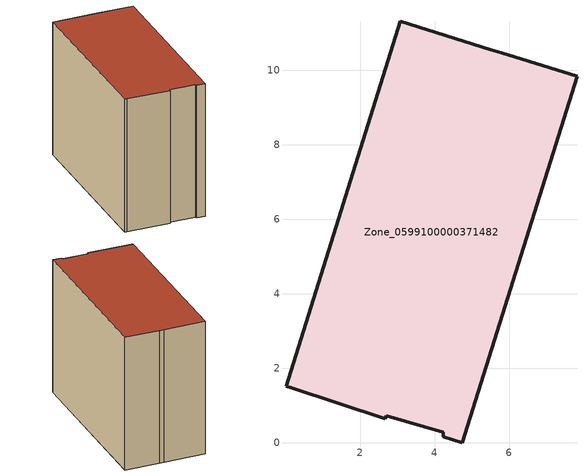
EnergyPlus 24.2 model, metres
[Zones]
Zone_0599100000371482
 floor ground (C_G): 5.5,10.55 5.79,10.47 7.82,9.83 4.74,0 4.23,0.16 4.24,0.28 2.7,0.72 2.68,0.65 0.15,1.47 0.01,1.51 3.08,11.31 z0
 wall outside (C_F): 4.74,0 7.82,9.83 5.79,10.47 5.5,10.55 3.08,11.31 0.01,1.51 0.15,1.47 2.68,0.65 2.7,0.72 4.24,0.28 4.23,0.16 4.74,0 z0:8.48
 roof outside (C_R): 5.79,10.47 5.5,10.55 3.08,11.31 0.01,1.51 0.15,1.47 2.68,0.65 2.7,0.72 4.24,0.28 4.23,0.16 4.74,0 7.82,9.83 z8.48
[BUILDING]
Pand.0599100000371482: North Axis=0; Terrain=City; Loads Convergence Tolerance Value=0.04; Temperature Convergence Tolerance Value=0.4; Solar Distribution=FullExterior; Maximum Number of Warmup Days=25; Minimum Number of Warmup Days=1
[Site:Location]
Rotterdam.The.Hague.AP_ZH_NLD Design_Conditions: Latitude=51.96; Longitude=4.45; Time Zone=1; Elevation=-4.5
[SITE:GROUNDTEMPERATURE:BUILDINGSURFACE]
18, 18, 18, 18, 18, 18, 18, 18, 18, 18, 18, 18
[MATERIAL] Thermal Absorptance=0.9; Solar Absorptance=0.7; Visible Absorptance=0.7
Name | Roughness | Thickness | Conductivity | Density | Specific Heat
G.TI.1992-2005 | MediumSmooth | 0.15 | 0.06 | 540 | 1210
F.TI.1992-2005 | Rough | 0.3 | 0.12 | 1920 | 840
R.TI.1992-2005 | MediumRough | 0.2 | 0.08 | 1500 | 1000
[CONSTRUCTION]
C_G: G.TI.1992-2005
C_F: F.TI.1992-2005
C_R: R.TI.1992-2005
[ZONE]
Zone_0599100000371482: Type=1; Multiplier=1; Ceiling Height=Autocalculate; Volume=Autocalculate; Floor Area=autocalculate; Part of Total Floor Area=Yes
[ZONEINFILTRATION:DESIGNFLOWRATE]
Infil_Zone_0599100000371482: Zone or ZoneList or Space or SpaceList=Zone_0599100000371482; Schedule=AlwaysOn; Design Flow Rate Calculation Method=Flow/Area; Flow Rate per Floor Area=0.0015; Constant Term Coefficient=1; Temperature Term Coefficient=0; Velocity Term Coefficient=0; Velocity Squared Term Coefficient=0
[HVACTEMPLATE:ZONE:IDEALLOADSAIRSYSTEM]
Zone_0599100000371482: Maximum Heating Supply Air Temperature=50; Minimum Cooling Supply Air Temperature=13; Maximum Heating Supply Air Humidity Ratio=0.0156; Minimum Cooling Supply Air Humidity Ratio=0.0077; Heating Limit=NoLimit; Cooling Limit=NoLimit; Dehumidification Control Type=ConstantSensibleHeatRatio; Cooling Sensible Heat Ratio=0.7; Dehumidification Setpoint=60; Humidification Control Type=None; Humidification Setpoint=30; Outdoor Air Method=None; Outdoor Air Flow Rate per Person=0.00944; Outdoor Air Flow Rate per Zone Floor Area=0; Outdoor Air Flow Rate per Zone=0; Demand Controlled Ventilation Type=None; Outdoor Air Economizer Type=NoEconomizer; Heat Recovery Type=None; Sensible Heat Recovery Effectiveness=0.7; Latent Heat Recovery Effectiveness=0.65
[ZONECONTROL:THERMOSTAT]
ThermostatControl_Zone_0599100000371482: Zone or ZoneList=Zone_0599100000371482; Control Type Schedule=DualSetpointControlType; Control 1=Thermostat_Zone_0599100000371482; Temperature Difference Between Cutout And Setpoint=0
[THERMOSTATSETPOINT:DUALSETPOINT]
Thermostat_Zone_0599100000371482: Heating Setpoint Temperature Schedule=HeatingSetpoint_Zone_0599100000371482; Cooling Setpoint Temperature Schedule=CoolingSetpoint_Zone_0599100000371482
[SCHEDULE:COMPACT]
HeatingSetpoint_Zone_0599100000371482: Through: 12/31, For: AllDays, Until: 24:00, 21
CoolingSetpoint_Zone_0599100000371482: Through: 12/31, For: AllDays, Until: 24:00, 24
DualSetpointControlType: Through: 12/31, For: AllDays, Until: 24:00, 4
AlwaysOn: Through: 12/31, For: AllDays, Until: 24:00, 1
